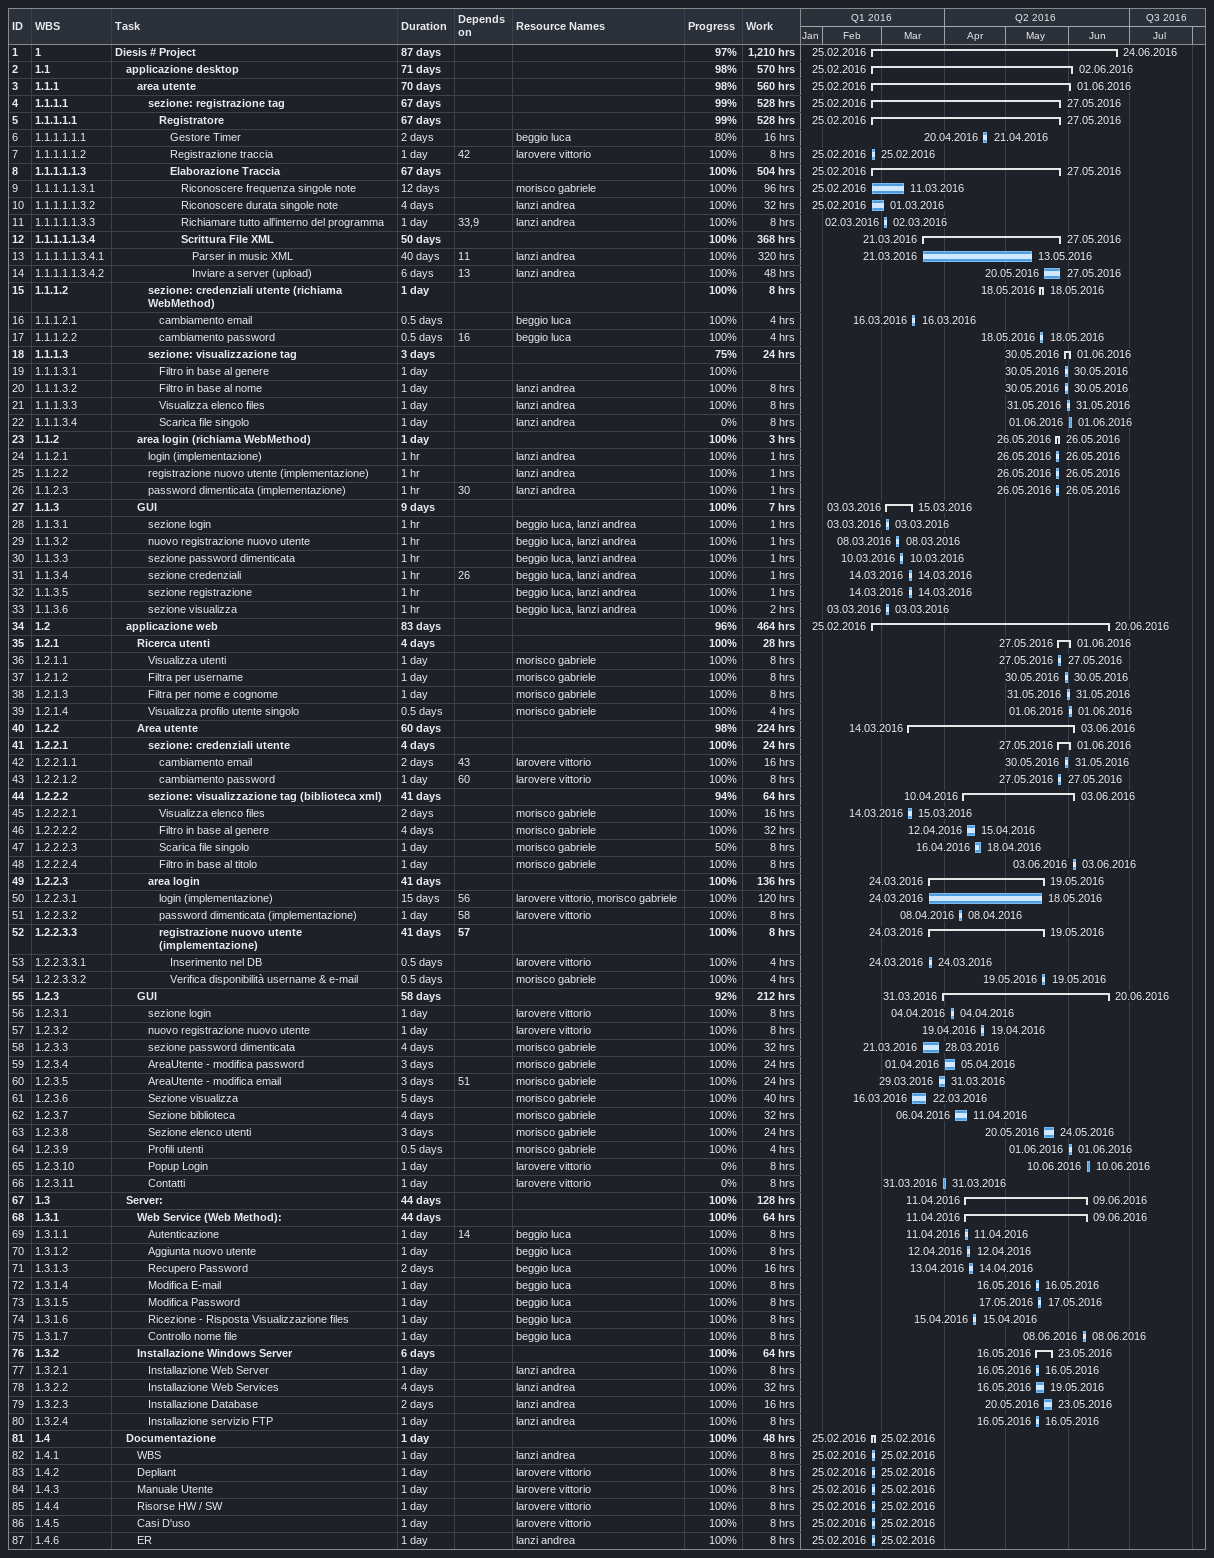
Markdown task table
| ID | WBS | Task | Duration | Start | Finish | Predecessors | Resources | % complete | Work (h) |
|---|---|---|---|---|---|---|---|---|---|
| 1 | 1 | **Diesis # Project** | 87d | 2016-02-25 | 2016-06-24 |  |  | 97 | 1210 |
| 2 | 1.1 | **applicazione desktop** | 71d | 2016-02-25 | 2016-06-02 |  |  | 98 | 570 |
| 3 | 1.1.1 | **area utente** | 70d | 2016-02-25 | 2016-06-01 |  |  | 98 | 560 |
| 4 | 1.1.1.1 | **sezione: registrazione tag** | 67d | 2016-02-25 | 2016-05-27 |  |  | 99 | 528 |
| 5 | 1.1.1.1.1 | **Registratore** | 67d | 2016-02-25 | 2016-05-27 |  |  | 99 | 528 |
| 6 | 1.1.1.1.1.1 | Gestore Timer | 2d | 2016-04-20 | 2016-04-21 |  | beggio luca | 80 | 16 |
| 7 | 1.1.1.1.1.2 | Registrazione traccia | 1d | 2016-02-25 | 2016-02-25 | 42 | larovere vittorio | 100 | 8 |
| 8 | 1.1.1.1.1.3 | **Elaborazione Traccia** | 67d | 2016-02-25 | 2016-05-27 |  |  | 100 | 504 |
| 9 | 1.1.1.1.1.3.1 | Riconoscere frequenza singole note | 12d | 2016-02-25 | 2016-03-11 |  | morisco gabriele | 100 | 96 |
| 10 | 1.1.1.1.1.3.2 | Riconoscere durata singole note | 4d | 2016-02-25 | 2016-03-01 |  | lanzi andrea | 100 | 32 |
| 11 | 1.1.1.1.1.3.3 | Richiamare tutto all'interno del programma | 1d | 2016-03-02 | 2016-03-02 | 33, 9 | lanzi andrea | 100 | 8 |
| 12 | 1.1.1.1.1.3.4 | **Scrittura File XML** | 50d | 2016-03-21 | 2016-05-27 |  |  | 100 | 368 |
| 13 | 1.1.1.1.1.3.4.1 | Parser in music XML | 40d | 2016-03-21 | 2016-05-13 | 11 | lanzi andrea | 100 | 320 |
| 14 | 1.1.1.1.1.3.4.2 | Inviare a server (upload) | 6d | 2016-05-20 | 2016-05-27 | 13 | lanzi andrea | 100 | 48 |
| 15 | 1.1.1.2 | **sezione: credenziali utente (richiama WebMethod)** | 1d | 2016-05-18 | 2016-05-18 |  |  | 100 | 8 |
| 16 | 1.1.1.2.1 | cambiamento email | 0.5d | 2016-03-16 | 2016-03-16 |  | beggio luca | 100 | 4 |
| 17 | 1.1.1.2.2 | cambiamento password | 0.5d | 2016-05-18 | 2016-05-18 | 16 | beggio luca | 100 | 4 |
| 18 | 1.1.1.3 | **sezione: visualizzazione tag** | 3d | 2016-05-30 | 2016-06-01 |  |  | 75 | 24 |
| 19 | 1.1.1.3.1 | Filtro in base al genere | 1d | 2016-05-30 | 2016-05-30 |  |  | 100 |  |
| 20 | 1.1.1.3.2 | Filtro in base al nome | 1d | 2016-05-30 | 2016-05-30 |  | lanzi andrea | 100 | 8 |
| 21 | 1.1.1.3.3 | Visualizza elenco files | 1d | 2016-05-31 | 2016-05-31 |  | lanzi andrea | 100 | 8 |
| 22 | 1.1.1.3.4 | Scarica file singolo | 1d | 2016-06-01 | 2016-06-01 |  | lanzi andrea | 0 | 8 |
| 23 | 1.1.2 | **area login (richiama WebMethod)** | 1d | 2016-05-26 | 2016-05-26 |  |  | 100 | 3 |
| 24 | 1.1.2.1 | login (implementazione) | 1h | 2016-05-26 | 2016-05-26 |  | lanzi andrea | 100 | 1 |
| 25 | 1.1.2.2 | registrazione nuovo utente (implementazione) | 1h | 2016-05-26 | 2016-05-26 |  | lanzi andrea | 100 | 1 |
| 26 | 1.1.2.3 | password dimenticata (implementazione) | 1h | 2016-05-26 | 2016-05-26 | 30 | lanzi andrea | 100 | 1 |
| 27 | 1.1.3 | **GUI** | 9d | 2016-03-03 | 2016-03-15 |  |  | 100 | 7 |
| 28 | 1.1.3.1 | sezione login | 1h | 2016-03-03 | 2016-03-03 |  | beggio luca, lanzi andrea | 100 | 1 |
| 29 | 1.1.3.2 | nuovo registrazione nuovo utente | 1h | 2016-03-08 | 2016-03-08 |  | beggio luca, lanzi andrea | 100 | 1 |
| 30 | 1.1.3.3 | sezione password dimenticata | 1h | 2016-03-10 | 2016-03-10 |  | beggio luca, lanzi andrea | 100 | 1 |
| 31 | 1.1.3.4 | sezione credenziali | 1h | 2016-03-14 | 2016-03-14 | 26 | beggio luca, lanzi andrea | 100 | 1 |
| 32 | 1.1.3.5 | sezione registrazione | 1h | 2016-03-14 | 2016-03-14 |  | beggio luca, lanzi andrea | 100 | 1 |
| 33 | 1.1.3.6 | sezione visualizza | 1h | 2016-03-03 | 2016-03-03 |  | beggio luca, lanzi andrea | 100 | 2 |
| 34 | 1.2 | **applicazione web** | 83d | 2016-02-25 | 2016-06-20 |  |  | 96 | 464 |
| 35 | 1.2.1 | **Ricerca utenti** | 4d | 2016-05-27 | 2016-06-01 |  |  | 100 | 28 |
| 36 | 1.2.1.1 | Visualizza utenti | 1d | 2016-05-27 | 2016-05-27 |  | morisco gabriele | 100 | 8 |
| 37 | 1.2.1.2 | Filtra per username | 1d | 2016-05-30 | 2016-05-30 |  | morisco gabriele | 100 | 8 |
| 38 | 1.2.1.3 | Filtra per nome e cognome | 1d | 2016-05-31 | 2016-05-31 |  | morisco gabriele | 100 | 8 |
| 39 | 1.2.1.4 | Visualizza profilo utente singolo | 0.5d | 2016-06-01 | 2016-06-01 |  | morisco gabriele | 100 | 4 |
| 40 | 1.2.2 | **Area utente** | 60d | 2016-03-14 | 2016-06-03 |  |  | 98 | 224 |
| 41 | 1.2.2.1 | **sezione: credenziali utente** | 4d | 2016-05-27 | 2016-06-01 |  |  | 100 | 24 |
| 42 | 1.2.2.1.1 | cambiamento email | 2d | 2016-05-30 | 2016-05-31 | 43 | larovere vittorio | 100 | 16 |
| 43 | 1.2.2.1.2 | cambiamento password | 1d | 2016-05-27 | 2016-05-27 | 60 | larovere vittorio | 100 | 8 |
| 44 | 1.2.2.2 | **sezione: visualizzazione tag (biblioteca xml)** | 41d | 2016-04-10 | 2016-06-03 |  |  | 94 | 64 |
| 45 | 1.2.2.2.1 | Visualizza elenco files | 2d | 2016-03-14 | 2016-03-15 |  | morisco gabriele | 100 | 16 |
| 46 | 1.2.2.2.2 | Filtro in base al genere | 4d | 2016-04-12 | 2016-04-15 |  | morisco gabriele | 100 | 32 |
| 47 | 1.2.2.2.3 | Scarica file singolo | 1d | 2016-04-16 | 2016-04-18 |  | morisco gabriele | 50 | 8 |
| 48 | 1.2.2.2.4 | Filtro in base al titolo | 1d | 2016-06-03 | 2016-06-03 |  | morisco gabriele | 100 | 8 |
| 49 | 1.2.2.3 | **area login** | 41d | 2016-03-24 | 2016-05-19 |  |  | 100 | 136 |
| 50 | 1.2.2.3.1 | login (implementazione) | 15d | 2016-03-24 | 2016-05-18 | 56 | larovere vittorio, morisco gabriele | 100 | 120 |
| 51 | 1.2.2.3.2 | password dimenticata (implementazione) | 1d | 2016-04-08 | 2016-04-08 | 58 | larovere vittorio | 100 | 8 |
| 52 | 1.2.2.3.3 | **registrazione nuovo utente (implementazione)** | 41d | 2016-03-24 | 2016-05-19 | 57 |  | 100 | 8 |
| 53 | 1.2.2.3.3.1 | Inserimento nel DB | 0.5d | 2016-03-24 | 2016-03-24 |  | larovere vittorio | 100 | 4 |
| 54 | 1.2.2.3.3.2 | Verifica disponibilità username & e-mail | 0.5d | 2016-05-19 | 2016-05-19 |  | morisco gabriele | 100 | 4 |
| 55 | 1.2.3 | **GUI** | 58d | 2016-03-31 | 2016-06-20 |  |  | 92 | 212 |
| 56 | 1.2.3.1 | sezione login | 1d | 2016-04-04 | 2016-04-04 |  | larovere vittorio | 100 | 8 |
| 57 | 1.2.3.2 | nuovo registrazione nuovo utente | 1d | 2016-04-19 | 2016-04-19 |  | larovere vittorio | 100 | 8 |
| 58 | 1.2.3.3 | sezione password dimenticata | 4d | 2016-03-21 | 2016-03-28 |  | morisco gabriele | 100 | 32 |
| 59 | 1.2.3.4 | AreaUtente - modifica password | 3d | 2016-04-01 | 2016-04-05 |  | morisco gabriele | 100 | 24 |
| 60 | 1.2.3.5 | AreaUtente - modifica email | 3d | 2016-03-29 | 2016-03-31 | 51 | morisco gabriele | 100 | 24 |
| 61 | 1.2.3.6 | Sezione visualizza | 5d | 2016-03-16 | 2016-03-22 |  | morisco gabriele | 100 | 40 |
| 62 | 1.2.3.7 | Sezione biblioteca | 4d | 2016-04-06 | 2016-04-11 |  | morisco gabriele | 100 | 32 |
| 63 | 1.2.3.8 | Sezione elenco utenti | 3d | 2016-05-20 | 2016-05-24 |  | morisco gabriele | 100 | 24 |
| 64 | 1.2.3.9 | Profili utenti | 0.5d | 2016-06-01 | 2016-06-01 |  | morisco gabriele | 100 | 4 |
| 65 | 1.2.3.10 | Popup Login | 1d | 2016-06-10 | 2016-06-10 |  | larovere vittorio | 0 | 8 |
| 66 | 1.2.3.11 | Contatti | 1d | 2016-03-31 | 2016-03-31 |  | larovere vittorio | 0 | 8 |
| 67 | 1.3 | **Server:** | 44d | 2016-04-11 | 2016-06-09 |  |  | 100 | 128 |
| 68 | 1.3.1 | **Web Service (Web Method):** | 44d | 2016-04-11 | 2016-06-09 |  |  | 100 | 64 |
| 69 | 1.3.1.1 | Autenticazione | 1d | 2016-04-11 | 2016-04-11 | 14 | beggio luca | 100 | 8 |
| 70 | 1.3.1.2 | Aggiunta nuovo utente | 1d | 2016-04-12 | 2016-04-12 |  | beggio luca | 100 | 8 |
| 71 | 1.3.1.3 | Recupero Password | 2d | 2016-04-13 | 2016-04-14 |  | beggio luca | 100 | 16 |
| 72 | 1.3.1.4 | Modifica E-mail | 1d | 2016-05-16 | 2016-05-16 |  | beggio luca | 100 | 8 |
| 73 | 1.3.1.5 | Modifica Password | 1d | 2016-05-17 | 2016-05-17 |  | beggio luca | 100 | 8 |
| 74 | 1.3.1.6 | Ricezione - Risposta Visualizzazione files | 1d | 2016-04-15 | 2016-04-15 |  | beggio luca | 100 | 8 |
| 75 | 1.3.1.7 | Controllo nome file | 1d | 2016-06-08 | 2016-06-08 |  | beggio luca | 100 | 8 |
| 76 | 1.3.2 | **Installazione Windows Server** | 6d | 2016-05-16 | 2016-05-23 |  |  | 100 | 64 |
| 77 | 1.3.2.1 | Installazione Web Server | 1d | 2016-05-16 | 2016-05-16 |  | lanzi andrea | 100 | 8 |
| 78 | 1.3.2.2 | Installazione Web Services | 4d | 2016-05-16 | 2016-05-19 |  | lanzi andrea | 100 | 32 |
| 79 | 1.3.2.3 | Installazione Database | 2d | 2016-05-20 | 2016-05-23 |  | lanzi andrea | 100 | 16 |
| 80 | 1.3.2.4 | Installazione servizio FTP | 1d | 2016-05-16 | 2016-05-16 |  | lanzi andrea | 100 | 8 |
| 81 | 1.4 | **Documentazione** | 1d | 2016-02-25 | 2016-02-25 |  |  | 100 | 48 |
| 82 | 1.4.1 | WBS | 1d | 2016-02-25 | 2016-02-25 |  | lanzi andrea | 100 | 8 |
| 83 | 1.4.2 | Depliant | 1d | 2016-02-25 | 2016-02-25 |  | larovere vittorio | 100 | 8 |
| 84 | 1.4.3 | Manuale Utente | 1d | 2016-02-25 | 2016-02-25 |  | larovere vittorio | 100 | 8 |
| 85 | 1.4.4 | Risorse HW / SW | 1d | 2016-02-25 | 2016-02-25 |  | larovere vittorio | 100 | 8 |
| 86 | 1.4.5 | Casi D'uso | 1d | 2016-02-25 | 2016-02-25 |  | larovere vittorio | 100 | 8 |
| 87 | 1.4.6 | ER | 1d | 2016-02-25 | 2016-02-25 |  | lanzi andrea | 100 | 8 |
